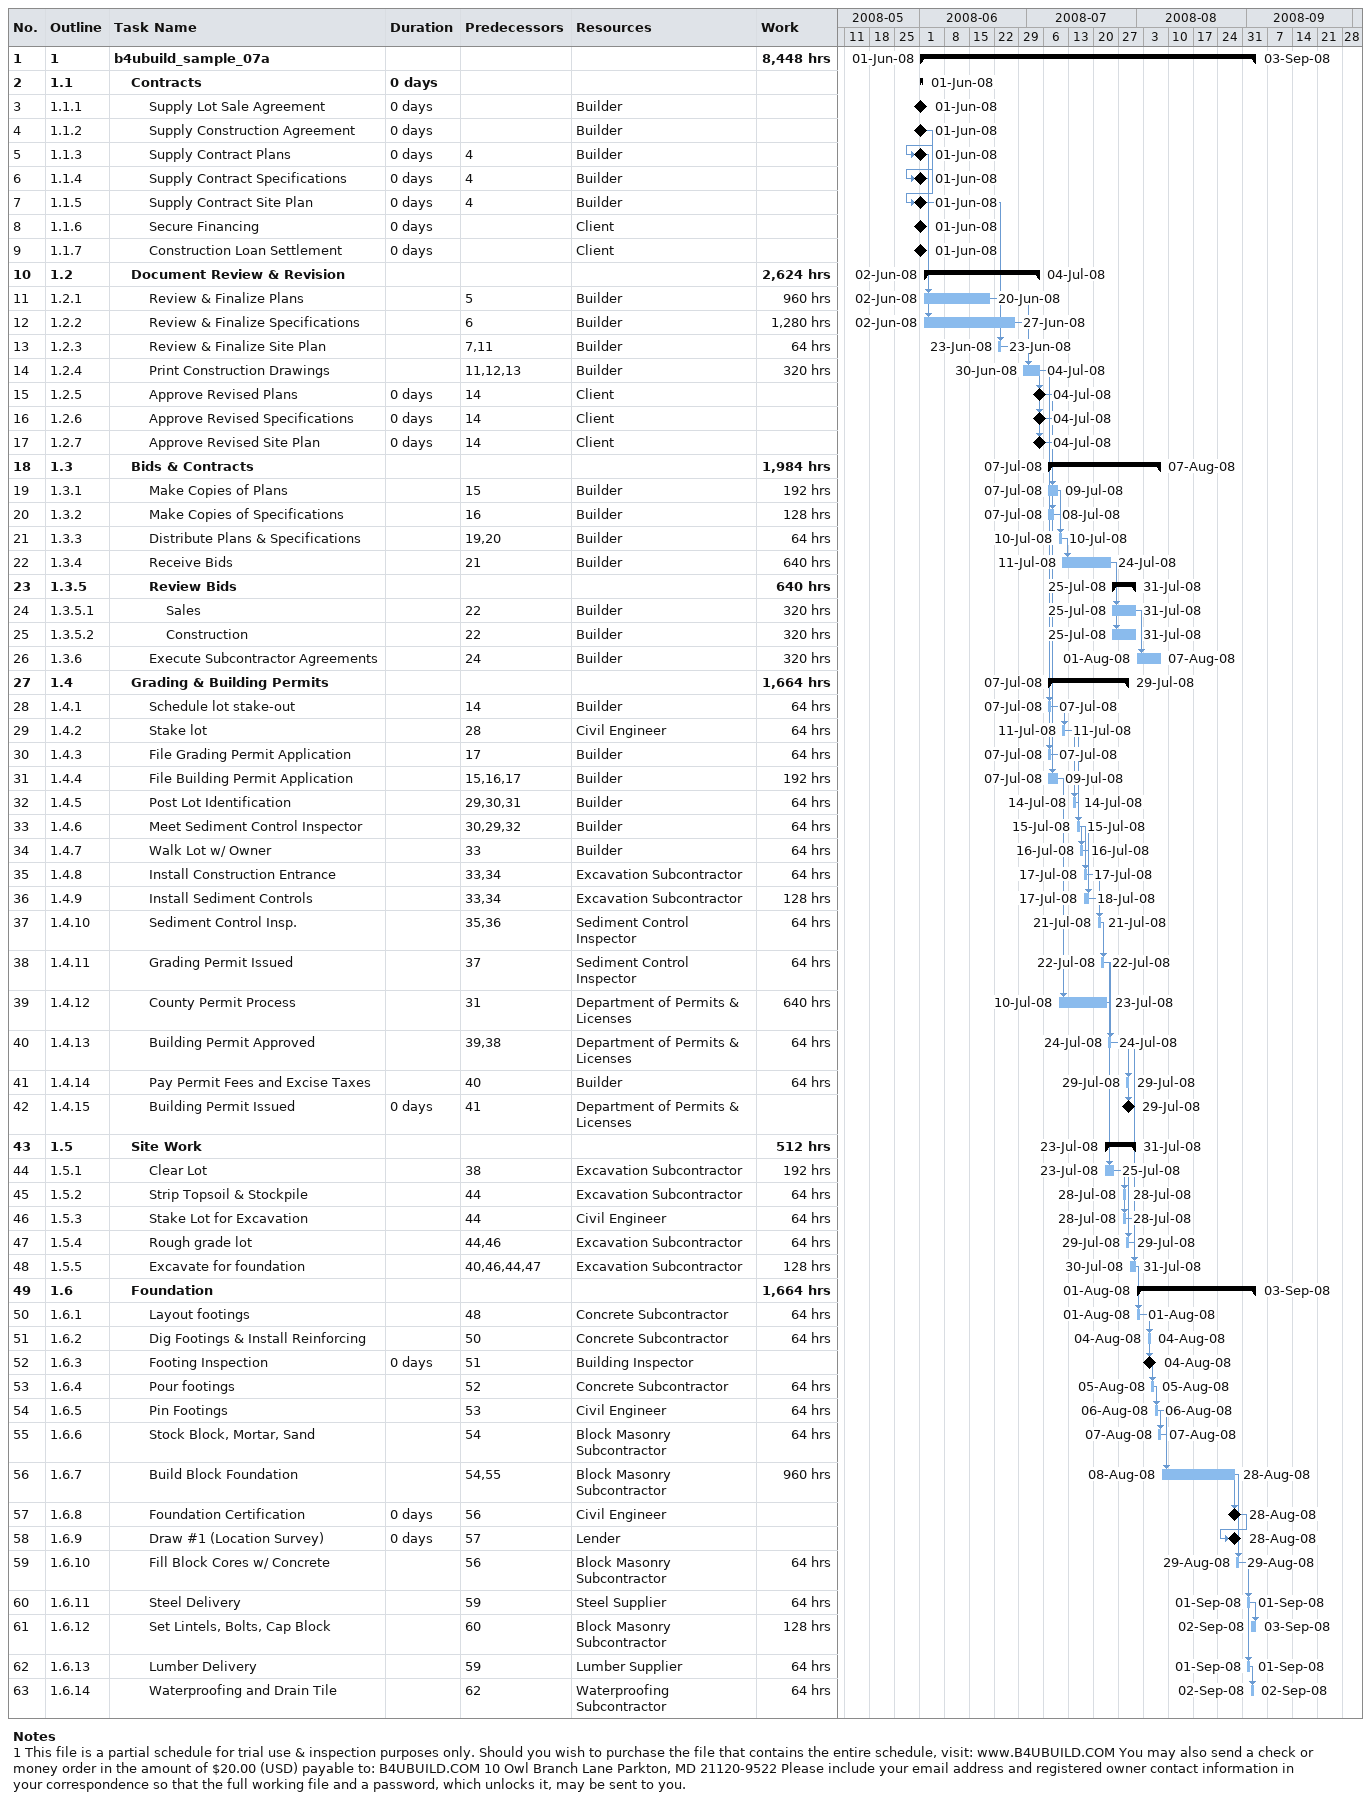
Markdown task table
| ID | WBS | Task | Duration | Start | Finish | Predecessors | Resources | Work (h) |
|---|---|---|---|---|---|---|---|---|
| 1 | 1 | **b4ubuild_sample_07a** |  | 2008-06-01 | 2008-09-03 |  |  | 8448 |
| 2 | 1.1 | **Contracts** | 0d | 2008-06-01 | 2008-06-01 |  |  |  |
| 3 | 1.1.1 | Supply Lot Sale Agreement | 0d | 2008-06-01 | 2008-06-01 |  | Builder |  |
| 4 | 1.1.2 | Supply Construction Agreement | 0d | 2008-06-01 | 2008-06-01 |  | Builder |  |
| 5 | 1.1.3 | Supply Contract Plans | 0d | 2008-06-01 | 2008-06-01 | 4 | Builder |  |
| 6 | 1.1.4 | Supply Contract Specifications | 0d | 2008-06-01 | 2008-06-01 | 4 | Builder |  |
| 7 | 1.1.5 | Supply Contract Site Plan | 0d | 2008-06-01 | 2008-06-01 | 4 | Builder |  |
| 8 | 1.1.6 | Secure Financing | 0d | 2008-06-01 | 2008-06-01 |  | Client |  |
| 9 | 1.1.7 | Construction Loan Settlement | 0d | 2008-06-01 | 2008-06-01 |  | Client |  |
| 10 | 1.2 | **Document Review & Revision** |  | 2008-06-02 | 2008-07-04 |  |  | 2624 |
| 11 | 1.2.1 | Review & Finalize Plans |  | 2008-06-02 | 2008-06-20 | 5 | Builder | 960 |
| 12 | 1.2.2 | Review & Finalize Specifications |  | 2008-06-02 | 2008-06-27 | 6 | Builder | 1280 |
| 13 | 1.2.3 | Review & Finalize Site Plan |  | 2008-06-23 | 2008-06-23 | 7, 11 | Builder | 64 |
| 14 | 1.2.4 | Print Construction Drawings |  | 2008-06-30 | 2008-07-04 | 11, 12, 13 | Builder | 320 |
| 15 | 1.2.5 | Approve Revised Plans | 0d | 2008-07-04 | 2008-07-04 | 14 | Client |  |
| 16 | 1.2.6 | Approve Revised Specifications | 0d | 2008-07-04 | 2008-07-04 | 14 | Client |  |
| 17 | 1.2.7 | Approve Revised Site Plan | 0d | 2008-07-04 | 2008-07-04 | 14 | Client |  |
| 18 | 1.3 | **Bids & Contracts** |  | 2008-07-07 | 2008-08-07 |  |  | 1984 |
| 19 | 1.3.1 | Make Copies of Plans |  | 2008-07-07 | 2008-07-09 | 15 | Builder | 192 |
| 20 | 1.3.2 | Make Copies of Specifications |  | 2008-07-07 | 2008-07-08 | 16 | Builder | 128 |
| 21 | 1.3.3 | Distribute Plans & Specifications |  | 2008-07-10 | 2008-07-10 | 19, 20 | Builder | 64 |
| 22 | 1.3.4 | Receive Bids |  | 2008-07-11 | 2008-07-24 | 21 | Builder | 640 |
| 23 | 1.3.5 | **Review Bids** |  | 2008-07-25 | 2008-07-31 |  |  | 640 |
| 24 | 1.3.5.1 | Sales |  | 2008-07-25 | 2008-07-31 | 22 | Builder | 320 |
| 25 | 1.3.5.2 | Construction |  | 2008-07-25 | 2008-07-31 | 22 | Builder | 320 |
| 26 | 1.3.6 | Execute Subcontractor Agreements |  | 2008-08-01 | 2008-08-07 | 24 | Builder | 320 |
| 27 | 1.4 | **Grading & Building Permits** |  | 2008-07-07 | 2008-07-29 |  |  | 1664 |
| 28 | 1.4.1 | Schedule lot stake-out |  | 2008-07-07 | 2008-07-07 | 14 | Builder | 64 |
| 29 | 1.4.2 | Stake lot |  | 2008-07-11 | 2008-07-11 | 28 | Civil Engineer | 64 |
| 30 | 1.4.3 | File Grading Permit Application |  | 2008-07-07 | 2008-07-07 | 17 | Builder | 64 |
| 31 | 1.4.4 | File Building Permit Application |  | 2008-07-07 | 2008-07-09 | 15, 16, 17 | Builder | 192 |
| 32 | 1.4.5 | Post Lot Identification |  | 2008-07-14 | 2008-07-14 | 29, 30, 31 | Builder | 64 |
| 33 | 1.4.6 | Meet Sediment Control Inspector |  | 2008-07-15 | 2008-07-15 | 30, 29, 32 | Builder | 64 |
| 34 | 1.4.7 | Walk Lot w/ Owner |  | 2008-07-16 | 2008-07-16 | 33 | Builder | 64 |
| 35 | 1.4.8 | Install Construction Entrance |  | 2008-07-17 | 2008-07-17 | 33, 34 | Excavation Subcontractor | 64 |
| 36 | 1.4.9 | Install Sediment Controls |  | 2008-07-17 | 2008-07-18 | 33, 34 | Excavation Subcontractor | 128 |
| 37 | 1.4.10 | Sediment Control Insp. |  | 2008-07-21 | 2008-07-21 | 35, 36 | Sediment Control Inspector | 64 |
| 38 | 1.4.11 | Grading Permit Issued |  | 2008-07-22 | 2008-07-22 | 37 | Sediment Control Inspector | 64 |
| 39 | 1.4.12 | County Permit Process |  | 2008-07-10 | 2008-07-23 | 31 | Department of Permits & Licenses | 640 |
| 40 | 1.4.13 | Building Permit Approved |  | 2008-07-24 | 2008-07-24 | 39, 38 | Department of Permits & Licenses | 64 |
| 41 | 1.4.14 | Pay Permit Fees and Excise Taxes |  | 2008-07-29 | 2008-07-29 | 40 | Builder | 64 |
| 42 | 1.4.15 | Building Permit Issued | 0d | 2008-07-29 | 2008-07-29 | 41 | Department of Permits & Licenses |  |
| 43 | 1.5 | **Site Work** |  | 2008-07-23 | 2008-07-31 |  |  | 512 |
| 44 | 1.5.1 | Clear Lot |  | 2008-07-23 | 2008-07-25 | 38 | Excavation Subcontractor | 192 |
| 45 | 1.5.2 | Strip Topsoil & Stockpile |  | 2008-07-28 | 2008-07-28 | 44 | Excavation Subcontractor | 64 |
| 46 | 1.5.3 | Stake Lot for Excavation |  | 2008-07-28 | 2008-07-28 | 44 | Civil Engineer | 64 |
| 47 | 1.5.4 | Rough grade lot |  | 2008-07-29 | 2008-07-29 | 44, 46 | Excavation Subcontractor | 64 |
| 48 | 1.5.5 | Excavate for foundation |  | 2008-07-30 | 2008-07-31 | 40, 46, 44, 47 | Excavation Subcontractor | 128 |
| 49 | 1.6 | **Foundation** |  | 2008-08-01 | 2008-09-03 |  |  | 1664 |
| 50 | 1.6.1 | Layout footings |  | 2008-08-01 | 2008-08-01 | 48 | Concrete Subcontractor | 64 |
| 51 | 1.6.2 | Dig Footings & Install Reinforcing |  | 2008-08-04 | 2008-08-04 | 50 | Concrete Subcontractor | 64 |
| 52 | 1.6.3 | Footing Inspection | 0d | 2008-08-04 | 2008-08-04 | 51 | Building Inspector |  |
| 53 | 1.6.4 | Pour footings |  | 2008-08-05 | 2008-08-05 | 52 | Concrete Subcontractor | 64 |
| 54 | 1.6.5 | Pin Footings |  | 2008-08-06 | 2008-08-06 | 53 | Civil Engineer | 64 |
| 55 | 1.6.6 | Stock Block, Mortar, Sand |  | 2008-08-07 | 2008-08-07 | 54 | Block Masonry Subcontractor | 64 |
| 56 | 1.6.7 | Build Block Foundation |  | 2008-08-08 | 2008-08-28 | 54, 55 | Block Masonry Subcontractor | 960 |
| 57 | 1.6.8 | Foundation Certification | 0d | 2008-08-28 | 2008-08-28 | 56 | Civil Engineer |  |
| 58 | 1.6.9 | Draw #1 (Location Survey) | 0d | 2008-08-28 | 2008-08-28 | 57 | Lender |  |
| 59 | 1.6.10 | Fill Block Cores w/ Concrete |  | 2008-08-29 | 2008-08-29 | 56 | Block Masonry Subcontractor | 64 |
| 60 | 1.6.11 | Steel Delivery |  | 2008-09-01 | 2008-09-01 | 59 | Steel Supplier | 64 |
| 61 | 1.6.12 | Set Lintels, Bolts, Cap Block |  | 2008-09-02 | 2008-09-03 | 60 | Block Masonry Subcontractor | 128 |
| 62 | 1.6.13 | Lumber Delivery |  | 2008-09-01 | 2008-09-01 | 59 | Lumber Supplier | 64 |
| 63 | 1.6.14 | Waterproofing and Drain Tile |  | 2008-09-02 | 2008-09-02 | 62 | Waterproofing Subcontractor | 64 |

Notes
- 1: This file is a partial schedule for trial use & inspection purposes only. Should you wish to purchase the file that contains the entire schedule, visit: www.B4UBUILD.COM You may also send a check or money order in the amount of $20.00 (USD) payable to: B4UBUILD.COM 10 Owl Branch Lane Parkton, MD 21120-9522 Please include your email address and registered owner contact information in your correspondence so that the full working file and a password, which unlocks it, may be sent to you.
